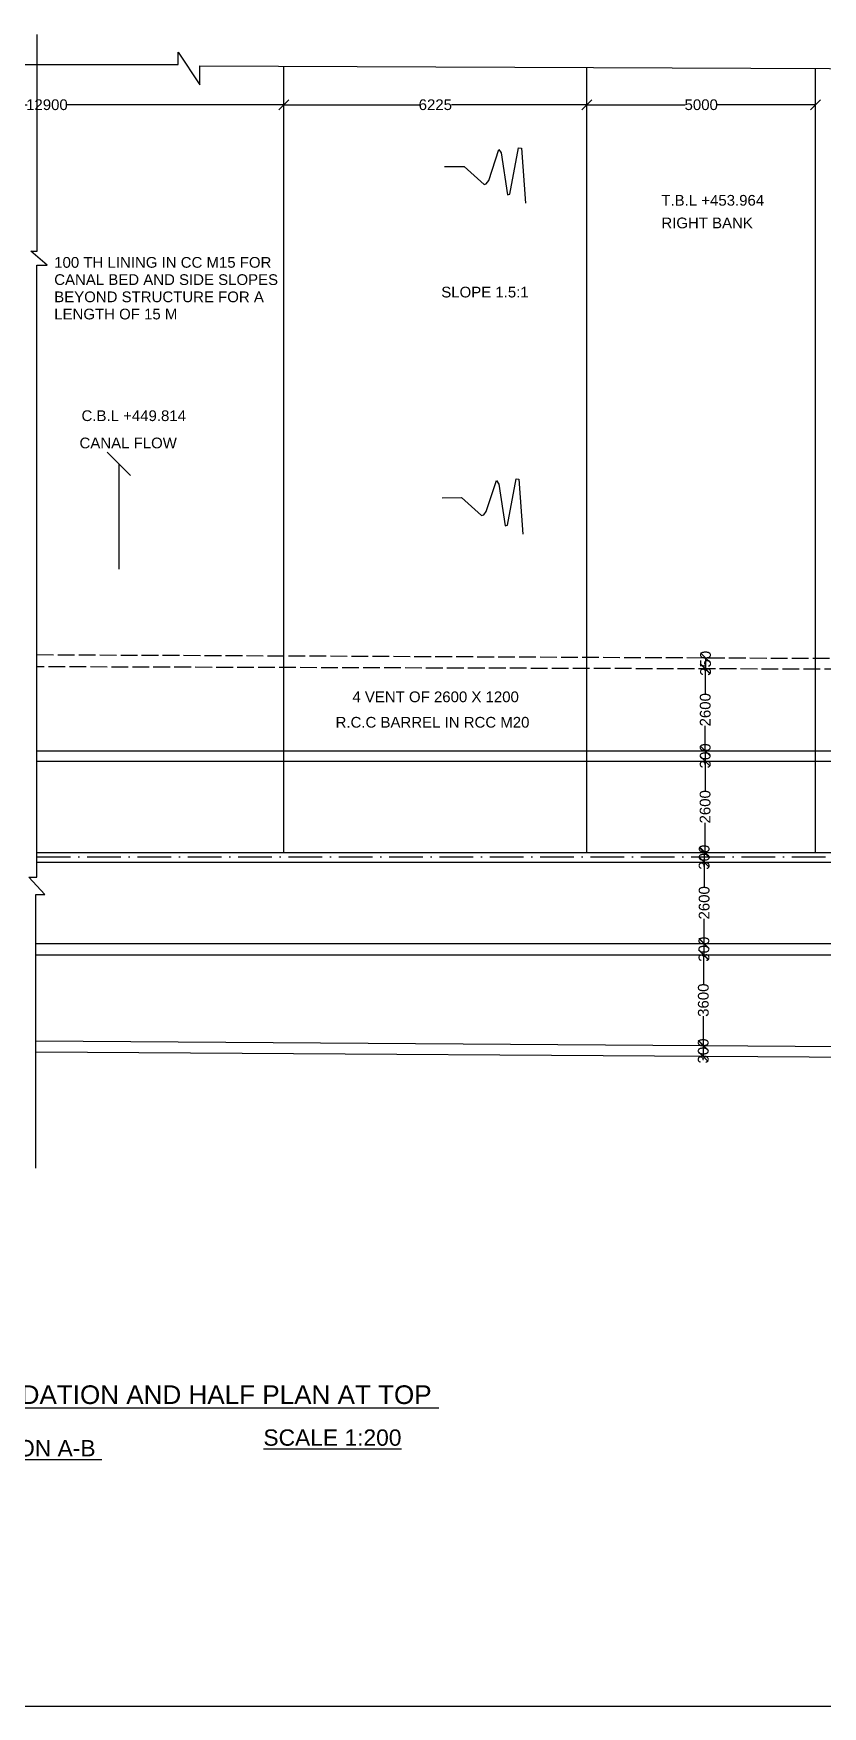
# Model space of a CAD drawing. Header units: millimetres. Extents: x 5124 to 2156454, y 2311 to 45652315.
# Drawn here: x 2091488 to 2108418, y 45588481 to 45624366 of the extents above; entities that cross this region are included whole.
import ezdxf

# ---------------------------------------------------------------- set-up
doc = ezdxf.new("R2010")
doc.units = ezdxf.units.MM
doc.header["$MEASUREMENT"] = 0
doc.linetypes.add('ACAD_ISO02W100', pattern=[15, 12, -3])
doc.linetypes.add('ACAD_ISO10W100', pattern=[18, 12, -3, 0, -3])
doc.layers.add('DRAWING', color=2, linetype='Continuous')
doc.layers.add('TEXT', color=7, linetype='Continuous')
doc.styles.get("Standard").update_dxf_attribs({"font": 'arial.ttf', "height": 230})
doc.dimstyles.get("Standard").update_dxf_attribs({"dimtxt": 230, "dimasz": 215, "dimexe": 0.18, "dimexo": 0.0625, "dimgap": 0.09, "dimtad": 0, "dimdec": 0, "dimzin": 0, "dimdsep": 46, "dimtxsty": 'Standard', "dimblk": 'OBLIQUE', "dimcen": 0.09, "dimse1": 1, "dimse2": 1, "dimadec": 0, "dimazin": 0, "dimtfac": 1, "dimtdec": 0, "dimtofl": 0, "dimtmove": 0, "dimatfit": 3, "dimldrblk": 'OBLIQUE', "dimfxl": 1, "dimtolj": 1, "dimtzin": 0, "dimarcsym": 0})

# ---------------------------------------------------------------- blocks, each defined once
blk = doc.blocks.new('_Oblique')
at = {"color": 0, "linetype": 'ByBlock', "lineweight": -2}
blk.add_line((-0.5, -0.5), (0.5, 0.5), dxfattribs=at)
blk = doc.blocks.new('*D76')
at = {"layer": 'Defpoints', "color": 0, "transparency": 16777216}
for p in [(2086693, 45622836), (2096862, 45622836), (2096862, 45622836)]:
    blk.add_point(p, dxfattribs=at)
at = {"layer": 'TEXT', "color": 0, "lineweight": -2, "transparency": 16777216}
for p, q in [((2086693, 45622836), (2091356, 45622836)), ((2096862, 45622836), (2092199, 45622836))]:
    blk.add_line(p, q, dxfattribs=at)
at = {"layer": 'TEXT', "color": 0, "lineweight": -2, "transparency": 16777216, "xscale": 215, "yscale": 215, "zscale": 215, "rotation": 180}
blk.add_blockref('_Oblique', (2086693, 45622836), dxfattribs=at)
at = {"layer": 'TEXT', "color": 0, "lineweight": -2, "transparency": 16777216, "xscale": 215, "yscale": 215, "zscale": 215}
blk.add_blockref('_Oblique', (2096862, 45622836), dxfattribs=at)
at = {"layer": 'TEXT', "color": 0, "transparency": 16777216, "insert": (2091777, 45622836), "char_height": 230, "attachment_point": 5}
blk.add_mtext('\\A1;12900', dxfattribs=at)
blk = doc.blocks.new('*D77')
at = {"layer": 'Defpoints', "color": 0, "transparency": 16777216}
for p in [(2096862, 45622836), (2103359, 45622836), (2103359, 45622836)]:
    blk.add_point(p, dxfattribs=at)
at = {"layer": 'TEXT', "color": 0, "lineweight": -2, "transparency": 16777216}
for p, q in [((2096862, 45622836), (2099765, 45622836)), ((2103359, 45622836), (2100456, 45622836))]:
    blk.add_line(p, q, dxfattribs=at)
at = {"layer": 'TEXT', "color": 0, "lineweight": -2, "transparency": 16777216, "xscale": 215, "yscale": 215, "zscale": 215, "rotation": 180}
blk.add_blockref('_Oblique', (2096862, 45622836), dxfattribs=at)
at = {"layer": 'TEXT', "color": 0, "lineweight": -2, "transparency": 16777216, "xscale": 215, "yscale": 215, "zscale": 215}
blk.add_blockref('_Oblique', (2103359, 45622836), dxfattribs=at)
at = {"layer": 'TEXT', "color": 0, "transparency": 16777216, "insert": (2100110, 45622836), "char_height": 230, "attachment_point": 5}
blk.add_mtext('\\A1;6225', dxfattribs=at)
blk = doc.blocks.new('*D78')
at = {"layer": 'Defpoints', "color": 0, "transparency": 16777216}
for p in [(2103359, 45622836), (2108270, 45622836), (2108270, 45622836)]:
    blk.add_point(p, dxfattribs=at)
at = {"layer": 'TEXT', "color": 0, "lineweight": -2, "transparency": 16777216}
for p, q in [((2103359, 45622836), (2105471, 45622836)), ((2108270, 45622836), (2106158, 45622836))]:
    blk.add_line(p, q, dxfattribs=at)
at = {"layer": 'TEXT', "color": 0, "lineweight": -2, "transparency": 16777216, "xscale": 215, "yscale": 215, "zscale": 215, "rotation": 180}
blk.add_blockref('_Oblique', (2103359, 45622836), dxfattribs=at)
at = {"layer": 'TEXT', "color": 0, "lineweight": -2, "transparency": 16777216, "xscale": 215, "yscale": 215, "zscale": 215}
blk.add_blockref('_Oblique', (2108270, 45622836), dxfattribs=at)
at = {"layer": 'TEXT', "color": 0, "transparency": 16777216, "insert": (2105815, 45622836), "char_height": 230, "attachment_point": 5}
blk.add_mtext('\\A1;5000', dxfattribs=at)
blk = doc.blocks.new('*D86')
at = {"layer": 'Defpoints', "color": 0, "transparency": 16777216}
for p in [(2105909, 45610737), (2105913, 45610737), (2105914, 45610976)]:
    blk.add_point(p, dxfattribs=at)
at = {"layer": 'TEXT', "color": 0, "lineweight": -2, "transparency": 16777216}
blk.add_line((2105909, 45610976), (2105909, 45610737), dxfattribs=at)
at = {"layer": 'TEXT', "color": 0, "lineweight": -2, "transparency": 16777216, "xscale": 215, "yscale": 215, "zscale": 215}
for p, rotation in [((2105909, 45610976), 90), ((2105909, 45610737), 270)]:
    blk.add_blockref('_Oblique', p, dxfattribs=dict(at, rotation=rotation))
at = {"layer": 'TEXT', "color": 0, "transparency": 16777216, "insert": (2105909, 45610856), "char_height": 230, "attachment_point": 5, "rotation": 90}
blk.add_mtext('\\A1;350', dxfattribs=at)
blk = doc.blocks.new('*D87')
at = {"layer": 'Defpoints', "color": 0, "transparency": 16777216}
for p in [(2105913, 45610737), (2105902, 45608982), (2105913, 45608982)]:
    blk.add_point(p, dxfattribs=at)
at = {"layer": 'TEXT', "color": 0, "lineweight": -2, "transparency": 16777216}
for p, q in [((2105902, 45610737), (2105902, 45610205)), ((2105902, 45608982), (2105902, 45609515))]:
    blk.add_line(p, q, dxfattribs=at)
at = {"layer": 'TEXT', "color": 0, "lineweight": -2, "transparency": 16777216, "xscale": 215, "yscale": 215, "zscale": 215}
for p, rotation in [((2105902, 45610737), 90), ((2105902, 45608982), 270)]:
    blk.add_blockref('_Oblique', p, dxfattribs=dict(at, rotation=rotation))
at = {"layer": 'TEXT', "color": 0, "transparency": 16777216, "insert": (2105902, 45609860), "char_height": 230, "attachment_point": 5, "rotation": 90}
blk.add_mtext('\\A1;2600', dxfattribs=at)
blk = doc.blocks.new('*D88')
at = {"layer": 'Defpoints', "color": 0, "transparency": 16777216}
for p in [(2105913, 45608982), (2105902, 45608759), (2105913, 45608759)]:
    blk.add_point(p, dxfattribs=at)
at = {"layer": 'TEXT', "color": 0, "lineweight": -2, "transparency": 16777216}
blk.add_line((2105902, 45608982), (2105902, 45608759), dxfattribs=at)
at = {"layer": 'TEXT', "color": 0, "lineweight": -2, "transparency": 16777216, "xscale": 215, "yscale": 215, "zscale": 215}
for p, rotation in [((2105902, 45608982), 90), ((2105902, 45608759), 270)]:
    blk.add_blockref('_Oblique', p, dxfattribs=dict(at, rotation=rotation))
at = {"layer": 'TEXT', "color": 0, "transparency": 16777216, "insert": (2105902, 45608871), "char_height": 230, "attachment_point": 5, "rotation": 90}
blk.add_mtext('\\A1;300', dxfattribs=at)
blk = doc.blocks.new('*D89')
at = {"layer": 'Defpoints', "color": 0, "transparency": 16777216}
for p in [(2105913, 45608759), (2105899, 45606800), (2105913, 45606800)]:
    blk.add_point(p, dxfattribs=at)
at = {"layer": 'TEXT', "color": 0, "lineweight": -2, "transparency": 16777216}
for p, q in [((2105899, 45608759), (2105899, 45608124)), ((2105899, 45606800), (2105899, 45607434))]:
    blk.add_line(p, q, dxfattribs=at)
at = {"layer": 'TEXT', "color": 0, "lineweight": -2, "transparency": 16777216, "xscale": 215, "yscale": 215, "zscale": 215}
for p, rotation in [((2105899, 45608759), 90), ((2105899, 45606800), 270)]:
    blk.add_blockref('_Oblique', p, dxfattribs=dict(at, rotation=rotation))
at = {"layer": 'TEXT', "color": 0, "transparency": 16777216, "insert": (2105899, 45607779), "char_height": 230, "attachment_point": 5, "rotation": 90}
blk.add_mtext('\\A1;2600', dxfattribs=at)
blk = doc.blocks.new('*D90')
at = {"layer": 'Defpoints', "color": 0, "transparency": 16777216}
for p in [(2105913, 45606800), (2105879, 45606594), (2105913, 45606594)]:
    blk.add_point(p, dxfattribs=at)
at = {"layer": 'TEXT', "color": 0, "lineweight": -2, "transparency": 16777216}
blk.add_line((2105879, 45606800), (2105879, 45606594), dxfattribs=at)
at = {"layer": 'TEXT', "color": 0, "lineweight": -2, "transparency": 16777216, "xscale": 215, "yscale": 215, "zscale": 215}
for p, rotation in [((2105879, 45606800), 90), ((2105879, 45606594), 270)]:
    blk.add_blockref('_Oblique', p, dxfattribs=dict(at, rotation=rotation))
at = {"layer": 'TEXT', "color": 0, "transparency": 16777216, "insert": (2105879, 45606697), "char_height": 230, "attachment_point": 5, "rotation": 90}
blk.add_mtext('\\A1;300', dxfattribs=at)
blk = doc.blocks.new('*D91')
at = {"layer": 'Defpoints', "color": 0, "transparency": 16777216}
for p in [(2105879, 45606594), (2105879, 45604845), (2105879, 45604845)]:
    blk.add_point(p, dxfattribs=at)
at = {"layer": 'TEXT', "color": 0, "lineweight": -2, "transparency": 16777216}
for p, q in [((2105879, 45606594), (2105879, 45606064)), ((2105879, 45604845), (2105879, 45605374))]:
    blk.add_line(p, q, dxfattribs=at)
at = {"layer": 'TEXT', "color": 0, "lineweight": -2, "transparency": 16777216, "xscale": 215, "yscale": 215, "zscale": 215}
for p, rotation in [((2105879, 45606594), 90), ((2105879, 45604845), 270)]:
    blk.add_blockref('_Oblique', p, dxfattribs=dict(at, rotation=rotation))
at = {"layer": 'TEXT', "color": 0, "transparency": 16777216, "insert": (2105879, 45605719), "char_height": 230, "attachment_point": 5, "rotation": 90}
blk.add_mtext('\\A1;2600', dxfattribs=at)
blk = doc.blocks.new('*D92')
at = {"layer": 'Defpoints', "color": 0, "transparency": 16777216}
for p in [(2105874, 45604604), (2105879, 45604845), (2105879, 45604604)]:
    blk.add_point(p, dxfattribs=at)
at = {"layer": 'TEXT', "color": 0, "lineweight": -2, "transparency": 16777216}
blk.add_line((2105874, 45604845), (2105874, 45604604), dxfattribs=at)
at = {"layer": 'TEXT', "color": 0, "lineweight": -2, "transparency": 16777216, "xscale": 215, "yscale": 215, "zscale": 215}
for p, rotation in [((2105874, 45604845), 90), ((2105874, 45604604), 270)]:
    blk.add_blockref('_Oblique', p, dxfattribs=dict(at, rotation=rotation))
at = {"layer": 'TEXT', "color": 0, "transparency": 16777216, "insert": (2105874, 45604724), "char_height": 230, "attachment_point": 5, "rotation": 90}
blk.add_mtext('\\A1;300', dxfattribs=at)
blk = doc.blocks.new('*D93')
at = {"layer": 'Defpoints', "color": 0, "transparency": 16777216}
for p in [(2105874, 45604604), (2105861, 45602658), (2105861, 45602658)]:
    blk.add_point(p, dxfattribs=at)
at = {"layer": 'TEXT', "color": 0, "lineweight": -2, "transparency": 16777216}
for p, q in [((2105861, 45604604), (2105861, 45603974)), ((2105861, 45602658), (2105861, 45603288))]:
    blk.add_line(p, q, dxfattribs=at)
at = {"layer": 'TEXT', "color": 0, "lineweight": -2, "transparency": 16777216, "xscale": 215, "yscale": 215, "zscale": 215}
for p, rotation in [((2105861, 45604604), 90), ((2105861, 45602658), 270)]:
    blk.add_blockref('_Oblique', p, dxfattribs=dict(at, rotation=rotation))
at = {"layer": 'TEXT', "color": 0, "transparency": 16777216, "insert": (2105861, 45603631), "char_height": 230, "attachment_point": 5, "rotation": 90}
blk.add_mtext('\\A1;3600', dxfattribs=at)
blk = doc.blocks.new('*D94')
at = {"layer": 'Defpoints', "color": 0, "transparency": 16777216}
for p in [(2105859, 45602424), (2105859, 45602424), (2105861, 45602658)]:
    blk.add_point(p, dxfattribs=at)
at = {"layer": 'TEXT', "color": 0, "lineweight": -2, "transparency": 16777216}
blk.add_line((2105859, 45602658), (2105859, 45602424), dxfattribs=at)
at = {"layer": 'TEXT', "color": 0, "lineweight": -2, "transparency": 16777216, "xscale": 215, "yscale": 215, "zscale": 215}
for p, rotation in [((2105859, 45602658), 90), ((2105859, 45602424), 270)]:
    blk.add_blockref('_Oblique', p, dxfattribs=dict(at, rotation=rotation))
at = {"layer": 'TEXT', "color": 0, "transparency": 16777216, "insert": (2105859, 45602541), "char_height": 230, "attachment_point": 5, "rotation": 90}
blk.add_mtext('\\A1;300', dxfattribs=at)

msp = doc.modelspace()

# ---------------------------------------------------------------- linework, layer by layer
at = {"layer": 'DRAWING', "color": 0}
msp.add_lwpolyline([(2051844.1, 45652314.9), (2156276.1, 45652314.9), (2156276.1, 45588481), (2051844.1, 45588481)], close=True, dxfattribs=at)
for points in [[(2091537.9, 45600027.8), (2091537.9, 45605898.7), (2091733.1, 45605898.7), (2091385.7, 45606267.5), (2091559.4, 45606267.5), (2091559.4, 45619394), (2091780.7, 45619394), (2091432.5, 45619697.9), (2091564.7, 45619697.9), (2091564.7, 45624342.1)], [(2089701.1, 45623698.8), (2094594.3, 45623698.8), (2094594.3, 45623961.1), (2095060.5, 45623264.5), (2095060.5, 45623673.4), (2128832.6, 45623526.9), (2128832.6, 45610879.5), (2129288.8, 45610405.3), (2128360.9, 45610405.3), (2128832.6, 45609881.3), (2128832.6, 45606706)], [(2096861.8, 45606799.8), (2096861.8, 45623665.6)], [(2103359.2, 45606799.8), (2103359.2, 45623637.4)], [(2108269.8, 45606799.8), (2108269.8, 45623616.1)], [(2091559.4, 45608982.5), (2111949.1, 45608982.5)], [(2091559.4, 45608758.9), (2111947.3, 45608758.9)], [(2091559.4, 45606799.8), (2111931.1, 45606799.8)], [(2091559.4, 45606593.8), (2111929.4, 45606593.8)], [(2091537.9, 45604844.7), (2111915, 45604844.7)], [(2091537.9, 45604603.5), (2111913, 45604603.5)], [(2091537.9, 45602757.3), (2111909.7, 45602616.5), (2117455.7, 45599930), (2123083.7, 45599919)], [(2109236.4, 45602402.6), (2091537.9, 45602513.2)]]:
    msp.add_lwpolyline(points, dxfattribs=at)
at = {"layer": 'DRAWING', "color": 0, "linetype": 'ACAD_ISO02W100', "ltscale": 30}
for points in [[(2091559.4, 45611042.6), (2111965.4, 45610947.7), (2111965.4, 45614803), (2109682.3, 45615930.1), (2109682.3, 45617376.6), (2110903.9, 45618718.6), (2110925.1, 45623604.6)], [(2111969.4, 45610717.9), (2091559.4, 45610781.6)]]:
    msp.add_lwpolyline(points, dxfattribs=at)
at = {"layer": 'DRAWING', "color": 0, "linetype": 'ACAD_ISO10W100', "ltscale": 60}
msp.add_lwpolyline([(2091559.4, 45606706), (2129705.7, 45606706), (2129705.7, 45607372.7)], dxfattribs=at)
at = {"layer": 'TEXT', "color": 0}
for points in [[(2100306.8, 45621509), (2100727.3, 45621513.6), (2101155.5, 45621126.5), (2101201.3, 45621143.4), (2101256.6, 45621213.1), (2101473.2, 45621876.5), (2101526.1, 45621802), (2101658.4, 45620903), (2101708.9, 45620922.2), (2101896.7, 45621912.6), (2101956.8, 45621907.8), (2102043.5, 45620725.1)], [(2100253.5, 45614408.3), (2100674.1, 45614412.9), (2101102.3, 45614025.8), (2101148.1, 45614042.7), (2101203.4, 45614112.4), (2101420, 45614775.8), (2101472.9, 45614701.3), (2101605.2, 45613802.3), (2101655.7, 45613821.5), (2101843.5, 45614811.9), (2101903.6, 45614807.1), (2101990.2, 45613624.4)]]:
    msp.add_lwpolyline(points, dxfattribs=at)

# ---------------------------------------------------------------- texts
for s, height, p in [('T.B.L +453.964', 230, (2104959.5, 45620672)), ('RIGHT BANK', 230, (2104959.5, 45620186.6)), ('100 TH LINING IN CC M15 FOR ', 230, (2091933.2, 45619340.6)), ('CANAL BED AND SIDE SLOPES ', 230, (2091933.2, 45618971.1)), ('SLOPE 1.5:1', 230, (2100237.7, 45618703.5)), ('BEYOND STRUCTURE FOR A ', 230, (2091933.2, 45618601.7)), ('LENGTH OF 15 M', 230, (2091933.2, 45618232.2)), ('C.B.L +449.814', 230, (2092518.8, 45616052.1)), ('CANAL FLOW', 230, (2092476, 45615467.3)), ('4 VENT OF 2600 X 1200 ', 230, (2098330.8, 45610022.5)), ('R.C.C BARREL IN RCC M20 ', 230, (2097969.9, 45609476.9)), ('%%UHALF PLAN AT TOP FOUNDATION AND HALF PLAN AT TOP ', 400, (2084259.4, 45594969.7)), ('%%USECTION A-B ', 350, (2089696.4, 45593847.3)), ('%%USCALE 1:200', 350, (2096421, 45594074.8))]:
    msp.add_text(s, height=height, dxfattribs=at).set_placement(p)

# ---------------------------------------------------------------- dimensions: what is measured, and where the dimension line sits
for base, p1, p2, text, picture, middle in [((2096861.8, 45622835.6), (2086692.6, 45622835.6), (2096861.8, 45622835.6), '12900', '*D76', (2091777.2, 45622835.6)), ((2103359.2, 45622835.6), (2096861.8, 45622835.6), (2103359.2, 45622835.6), '6225', '*D77', (2100110.5, 45622835.6)), ((2108269.8, 45622835.6), (2103359.2, 45622835.6), (2108269.8, 45622835.6), '5000', '*D78', (2105814.5, 45622835.6))]:
    dim = msp.add_linear_dim(base=base, p1=p1, p2=p2, text=text, dimstyle='Standard', dxfattribs=at)
    dim.commit()
    dim.dimension.update_dxf_attribs({"geometry": picture, "text_midpoint": middle})
for base, p1, p2, text, picture, middle in [((2105909.2, 45610736.8), (2105913.8, 45610975.8), (2105913.1, 45610736.8), '350', '*D86', (2105909.2, 45610856.3)), ((2105901.9, 45608758.9), (2105913.1, 45608982.5), (2105913.1, 45608758.9), '300', '*D88', (2105901.9, 45608870.7)), ((2105879.3, 45606593.8), (2105913.1, 45606799.8), (2105913.1, 45606593.8), '300', '*D90', (2105879.3, 45606696.8)), ((2105874.1, 45604603.5), (2105879.3, 45604844.7), (2105879.3, 45604603.5), '300', '*D92', (2105874.1, 45604724.1)), ((2105859.2, 45602423.7), (2105860.6, 45602658.3), (2105859.2, 45602423.7), '300', '*D94', (2105859.2, 45602541))]:
    dim = msp.add_linear_dim(base=base, p1=p1, p2=p2, angle=90, text=text, dimstyle='Standard', dxfattribs=at)
    dim.commit()
    dim.dimension.update_dxf_attribs({"geometry": picture, "text_midpoint": middle, "dimtype": 160})
for base, p1, p2, text, picture, middle in [((2105901.9, 45608982.5), (2105913.1, 45610736.8), (2105913.1, 45608982.5), '2600', '*D87', (2105901.9, 45609859.6)), ((2105899.5, 45606799.8), (2105913.1, 45608758.9), (2105913.1, 45606799.8), '2600', '*D89', (2105899.5, 45607779.4)), ((2105879.3, 45604844.7), (2105879.3, 45606593.8), (2105879.3, 45604844.7), '2600', '*D91', (2105879.3, 45605719.3)), ((2105860.6, 45602658.3), (2105874.1, 45604603.5), (2105860.6, 45602658.3), '3600', '*D93', (2105860.6, 45603630.9))]:
    dim = msp.add_linear_dim(base=base, p1=p1, p2=p2, angle=90, text=text, dimstyle='Standard', dxfattribs=at)
    dim.commit()
    dim.dimension.update_dxf_attribs({"geometry": picture, "text_midpoint": middle})

# ---------------------------------------------------------------- leaders
msp.add_leader([(2093316.4, 45615132.2), (2093316.4, 45612873.8)], dimstyle='Standard', override={"dimasz": 500, "dimgap": 0.09, "dimtad": 0}, dxfattribs=at)

doc.saveas('drawing.dxf')
